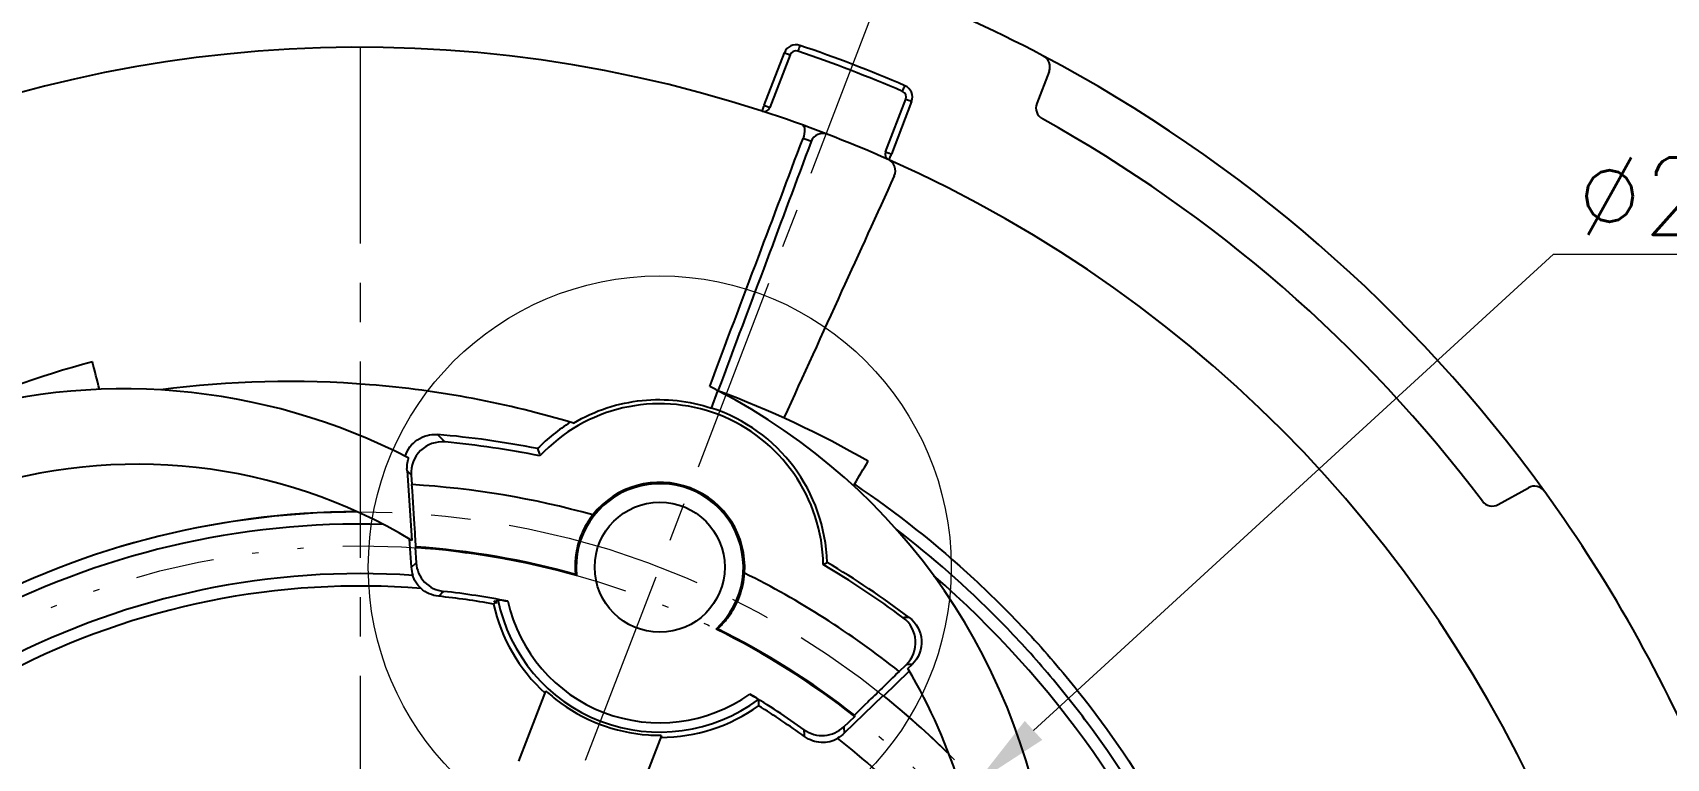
# Model space of a CAD drawing. Header units: millimetres. Extents: x 2517 to 6633, y 792 to 3241.
# Drawn here: x 3353.6 to 3379.98, y 1014.65 to 1026.37 of the extents above; entities that cross this region are included whole.
import ezdxf

# ---------------------------------------------------------------- set-up
doc = ezdxf.new("R2010")
doc.units = ezdxf.units.MM
doc.linetypes.add('CENTER', pattern=[50.8, 31.75, -6.35, 6.35, -6.35])
doc.linetypes.add('DIVIDE', pattern=[31.75, 12.7, -6.35, 0, -6.35, 0, -6.35])
for name, color, linetype, lineweight in [('中心线', 1, 'CENTER', 9), ('双点划线', 5, 'DIVIDE', 9), ('实线', 7, 'Continuous', 25), ('尺寸标注', 2, 'Continuous', 9)]:
    doc.layers.add(name, color=color, linetype=linetype, lineweight=lineweight)
doc.styles.add('st', font='txt.shx')
doc.dimstyles.new('2st', dxfattribs={"dimscale": 0.5, "dimtxt": 2.5, "dimasz": 2.5, "dimexe": 1.25, "dimexo": 0, "dimtad": 1, "dimtoh": 1, "dimdec": 1, "dimlfac": 0.5, "dimdsep": 46, "dimtxsty": 'st', "dimcen": 0, "dimclrd": 256, "dimclre": 256, "dimclrt": 3, "dimadec": 0, "dimazin": 2, "dimtfac": 1, "dimtdec": 1, "dimtofl": 0, "dimtmove": 0, "dimatfit": 1, "dimfxl": 1, "dimlwd": -1, "dimlwe": -1, "dimarcsym": 0})
doc.dimstyles.new('st', dxfattribs={"dimscale": 0.5, "dimtxt": 2.5, "dimasz": 2.5, "dimexe": 1.25, "dimexo": 0, "dimtad": 1, "dimtoh": 1, "dimdsep": 46, "dimtxsty": 'st', "dimcen": 0, "dimclrd": 256, "dimclre": 256, "dimclrt": 3, "dimadec": 3, "dimazin": 2, "dimtfac": 1, "dimtmove": 0, "dimatfit": 1, "dimfxl": 1, "dimlwd": -1, "dimlwe": -1, "dimarcsym": 0})

# ---------------------------------------------------------------- blocks, each defined once
blk = doc.blocks.new('*D301')
at = {"layer": 'Defpoints', "color": 0, "ltscale": 0.1, "transparency": 16777216}
for p in [(3358.889, 1031.219), (3365.061, 1029.884), (3367.979, 1028.812), (3358.889, 1005.13), (3358.889, 977.906)]:
    blk.add_point(p, dxfattribs=at)
at = {"layer": '尺寸标注', "ltscale": 0.1, "transparency": 16777216}
blk.add_line((3367.979, 1028.812), (3368.255, 1029.531), dxfattribs=at)
blk.add_arc((3358.889, 1005.13), 25.512, 71.8076, 87.1924, dxfattribs=at)
for points in [[(3360.133, 1030.403), (3360.143, 1030.82), (3358.889, 1030.642)], [(3366.924, 1029.563), (3366.784, 1029.17), (3368.031, 1028.947)]]:
    blk.add_solid(points, dxfattribs=at)
at = {"layer": '尺寸标注', "color": 3, "ltscale": 0.1, "transparency": 16777216, "insert": (3363.423, 1031.188), "char_height": 1.25, "attachment_point": 5, "rotation": 350.1286, "style": 'st'}
blk.add_mtext('21°', dxfattribs=at)
blk = doc.blocks.new('*D308')
at = {"layer": 'Defpoints', "color": 0, "ltscale": 0.1, "transparency": 16777216}
for p in [(3349.709, 1031.79), (3367.979, 1028.812), (3350.519, 1015.466), (3358.889, 1005.13), (3358.889, 1005.13)]:
    blk.add_point(p, dxfattribs=at)
at = {"layer": '中心线', "ltscale": 0.1, "transparency": 16777216}
for p, q in [((3367.979, 1028.812), (3369.217, 1032.037)), ((3350.519, 1015.466), (3340.751, 1027.528))]:
    blk.add_line(p, q, dxfattribs=at)
blk.add_arc((3358.889, 1005.13), 28.196, 71.5403, 126.4597, dxfattribs=at)
for points in [[(3367.887, 1032.071), (3367.746, 1031.679), (3368.993, 1031.453)], [(3342.26, 1027.643), (3342.005, 1027.972), (3341.144, 1027.043)]]:
    blk.add_solid(points, dxfattribs=at)
at = {"layer": '中心线', "color": 3, "ltscale": 0.1, "transparency": 16777216, "insert": (3355.489, 1034.065), "char_height": 1.25, "attachment_point": 5, "rotation": 6.7014, "style": 'st'}
blk.add_mtext('60°', dxfattribs=at)
blk = doc.blocks.new('*D309')
at = {"layer": 'Defpoints', "color": 0, "ltscale": 0.1, "transparency": 16777216}
for p in [(3368.84, 1014.252), (3348.937, 996.008)]:
    blk.add_point(p, dxfattribs=at)
at = {"layer": '尺寸标注', "ltscale": 0.1, "transparency": 16777216}
for p, q in [((3369.762, 1015.097), (3378.157, 1022.793)), ((3378.157, 1022.793), (3381.803, 1022.793)), ((3348.937, 996.008), (3368.84, 1014.252)), ((3348.016, 995.163), (3347.094, 994.318))]:
    blk.add_line(p, q, dxfattribs=at)
for points in [[(3369.621, 1015.25), (3369.903, 1014.943), (3368.84, 1014.252)], [(3347.875, 995.317), (3348.156, 995.01), (3348.937, 996.008)]]:
    blk.add_solid(points, dxfattribs=at)
at = {"layer": '尺寸标注', "color": 3, "ltscale": 0.1, "transparency": 16777216, "insert": (3380.136, 1023.73), "char_height": 1.25, "attachment_point": 5, "style": 'st'}
blk.add_mtext('∅27', dxfattribs=at)

msp = doc.modelspace()

# ---------------------------------------------------------------- linework, layer by layer
at = {"layer": '中心线', "ltscale": 0.1}
for p, q in [((3358.8888, 1031.219), (3358.8888, 977.906)), ((3358.8888, 1005.13), (3367.9794, 1028.812))]:
    msp.add_line(p, q, dxfattribs=at)
msp.add_circle((3358.8888, 1005.13), 13.5, dxfattribs=at)
at = {"layer": '双点划线', "ltscale": 0.1}
msp.add_circle((3358.8888, 1005.13), 12.95, dxfattribs=at)
at = {"layer": '实线'}
for p, q in [((3365.4131, 1025.196), (3365.7393, 1026.0458)), ((3365.8327, 1026.01), (3365.5065, 1025.1601)), ((3370.0151, 1025.7437), (3369.8156, 1025.2241)), ((3367.3736, 1024.4434), (3367.6998, 1025.2932)), ((3367.7932, 1025.2574), (3367.467, 1024.4076)), ((3364.5624, 1020.3047), (3364.6672, 1020.5851)), ((3359.6468, 1019.2934), (3359.7257, 1018.1643)), ((3359.7146, 1019.2241), (3359.7255, 1019.068)), ((3377.2666, 1018.7471), (3377.7534, 1019.0169)), ((3359.7182, 1017.7343), (3359.6865, 1018.1878)), ((3359.7872, 1018.062), (3359.7749, 1018.0497)), ((3359.7749, 1018.0497), (3359.792, 1017.8053)), ((3359.7182, 1017.7343), (3359.792, 1017.8053)), ((3359.7373, 1017.6012), (3359.7462, 1017.6006)), ((3362.3685, 1017.6174), (3362.3834, 1017.5996)), ((3361.1141, 1017.2128), (3361.0805, 1017.1785)), ((3361.0682, 1017.1658), (3361.0418, 1017.1385)), ((3364.6585, 1016.7384), (3364.6355, 1016.7351)), ((3367.5933, 1016.0479), (3367.7058, 1016.1566)), ((3367.7325, 1016.095), (3367.8026, 1016.1627)), ((3367.3433, 1015.6548), (3367.7568, 1016.0542)), ((3361.4526, 1014.5994), (3361.8879, 1015.7334)), ((3367.3364, 1015.6603), (3366.7062, 1015.0518)), ((3366.699, 1015.1539), (3366.8752, 1015.3241)), ((3366.699, 1015.1539), (3366.7062, 1015.0518)), ((3366.8743, 1015.3415), (3366.8752, 1015.3241)), ((3363.755, 1015.0167), (3363.3197, 1013.8827))]:
    msp.add_line(p, q, dxfattribs=at)
at = {"layer": '实线', "flags": 128}
for points in [[(3365.99, 1026.1636), (3365.9838, 1026.1451), (3365.9778, 1026.1274), (3365.9722, 1026.111), (3365.9674, 1026.0966), (3365.9634, 1026.0848), (3365.9605, 1026.0761), (3365.9586, 1026.0707), (3365.958, 1026.0689)], [(3365.7393, 1026.0458), (3365.7575, 1026.0388), (3365.775, 1026.0321), (3365.7912, 1026.0259), (3365.8053, 1026.0205), (3365.8169, 1026.016), (3365.8256, 1026.0127), (3365.8309, 1026.0106), (3365.8327, 1026.01)], [(3367.6461, 1025.4209), (3367.6469, 1025.4226), (3367.6491, 1025.4279), (3367.6528, 1025.4363), (3367.6577, 1025.4478), (3367.6637, 1025.4617), (3367.6706, 1025.4776), (3367.678, 1025.4948), (3367.6857, 1025.5127)], [(3365.3822, 1025.1009), (3365.3828, 1025.1027), (3365.3845, 1025.1081), (3365.3874, 1025.1169), (3365.3912, 1025.1287), (3365.3959, 1025.1431), (3365.4013, 1025.1596), (3365.4071, 1025.1774), (3365.4131, 1025.196)], [(3365.4131, 1025.196), (3365.4313, 1025.189), (3365.4488, 1025.1823), (3365.465, 1025.1761), (3365.4791, 1025.1706), (3365.4907, 1025.1662), (3365.4994, 1025.1629), (3365.5047, 1025.1608), (3365.5065, 1025.1601)], [(3367.6998, 1025.2932), (3367.7016, 1025.2925), (3367.7069, 1025.2905), (3367.7156, 1025.2872), (3367.7272, 1025.2827), (3367.7413, 1025.2773), (3367.7575, 1025.2711), (3367.775, 1025.2644), (3367.7932, 1025.2574)], [(3366.0313, 1024.878), (3366.0452, 1024.8689), (3366.0558, 1024.8529), (3366.0629, 1024.8307), (3366.0662, 1024.803), (3366.0655, 1024.7709), (3366.0608, 1024.7357), (3366.0524, 1024.6988), (3366.0406, 1024.6615)], [(3367.3736, 1024.4434), (3367.3754, 1024.4427), (3367.3807, 1024.4407), (3367.3894, 1024.4374), (3367.401, 1024.4329), (3367.4151, 1024.4275), (3367.4312, 1024.4213), (3367.4488, 1024.4146), (3367.467, 1024.4076)], [(3367.467, 1024.4076), (3367.459, 1024.3897), (3367.4514, 1024.3726), (3367.4444, 1024.3568), (3367.4382, 1024.343), (3367.4332, 1024.3316), (3367.4294, 1024.3232), (3367.4271, 1024.318), (3367.4263, 1024.3162)], [(3367.514, 1024.0563), (3367.514, 1024.0563)], [(3359.7146, 1019.2241), (3359.6557, 1019.2843), (3359.6468, 1019.2934)], [(3366.3673, 1017.7749), (3366.3889, 1017.7875), (3366.4294, 1017.8112)], [(3367.8026, 1016.1627), (3367.7543, 1016.1597), (3367.7058, 1016.1566)], [(3365.32, 1015.5983), (3365.3222, 1015.5443), (3365.324, 1015.4948)]]:
    msp.add_lwpolyline(points, dxfattribs=at)
at = {"layer": '实线'}
msp.add_circle((3363.7267, 1017.7334), 1.05, dxfattribs=at)
for centre, radius, start, end in [((3358.8888, 1005.13), 23.6, 62.15701, 75.84299), ((3365.926, 1025.9741), 0.2, 71.34457, 159), ((3358.8888, 1005.13), 22.2, 66.65543, 71.34457), ((3358.8888, 1005.13), 21, 71.98834, 66.01166), ((3365.926, 1025.9741), 0.1, 71.34457, 159), ((3358.8888, 1005.13), 22.1, 66.65543, 71.34457), ((3369.8283, 1025.8154), 0.2, 339, 62.12763), ((3358.8888, 1005.13), 23.6, 35.87237, 62.12763), ((3367.6065, 1025.3291), 0.1, 339, 66.65543), ((3367.6065, 1025.3291), 0.2, 339, 66.65543), ((3365.4131, 1025.196), 0.1, 251.98834, 339), ((3370.0023, 1025.1525), 0.2, 159, 240.96731), ((3358.8888, 1005.13), 21, 66.01166, 71.98834), ((3358.8888, 1005.13), 22.7, 37.03269, 60.96731), ((3366.3601, 1024.5419), 0.2, 68.94907, 159.5), ((3367.467, 1024.4076), 0.1, 159, 246.01166), ((3367.332, 1024.1393), 0.2, 335.5, 66.05093), ((3358.8888, 1005.13), 16.5, 105.19016, 114.5), ((3355.0776, 1010.6149), 10, 62.63317, 107.64538), ((3363.7267, 1017.7334), 2.6409, 0.90239, 137.09761), ((3360.0722, 1011.7033), 10, 6.16078, 62.64538), ((3358.8888, 1005.13), 16.5, 60.19016, 69.5), ((3363.7267, 1017.7334), 2.7037, 1.65, 71.99729), ((3333.083, 992.2969), 38.6346, 45.29666, 45.55111), ((3358.8888, 1005.13), 14.8, 78.83489, 85.15867), ((3363.7267, 1017.7334), 2.75, 121.57597, 135.81905), ((3358.8888, 1005.13), 14.6909, 78.60122, 84.64407), ((3374.7725, 1023.7103), 13.6364, 197.32338, 197.84676), ((3355.2887, 1010.7973), 8.6, 58.9399, 108.32049), ((3358.8888, 1005.13), 13.9631, 74.39068, 86.56438), ((3363.7267, 1017.7334), 1.35, 312.31351, 185.68649), ((3363.7267, 1017.7334), 1.3718, 356.01278, 141.98722), ((3377.8503, 1018.842), 0.2, 35.87237, 119), ((3377.1696, 1018.922), 0.2, 217.03269, 299), ((3358.8888, 1005.13), 23.6, 22.15701, 35.84299), ((3358.8888, 1005.13), 13.5, 90.20778, 119.40593), ((3358.8888, 1005.13), 13.3, 88.39485, 118.18283), ((3358.8888, 1005.13), 12.95, 74.34441, 86.07644), ((3358.8888, 1005.13), 12.9632, 74.42896, 86.02578), ((3358.8888, 1005.13), 14.6909, 53.35593, 59.39878), ((3358.8888, 1005.13), 14.7537, 53.05847, 59.26308), ((3358.8888, 1005.13), 12.5, 86.0665, 117.46304), ((3358.8888, 1005.13), 13.9631, 51.43562, 63.60932), ((3357.8433, 1005.6928), 15.746, 21.11776, 49.10218), ((3358.8888, 1005.13), 12.3, 85.40936, 117.46828), ((3386.2026, 991.3509), 36.7406, 134.97176, 135.14641), ((3358.8888, 1005.13), 12.2, 79.83514, 84.03406), ((3358.8888, 1005.13), 12.2873, 78.80875, 83.70559), ((3363.7267, 1017.7334), 2.664, 191.26858, 306.73142), ((3363.7267, 1017.7334), 2.75, 192.49184, 227.67631), ((3358.8888, 1005.13), 12.2463, 79.69002, 79.84693), ((3355.2887, 1010.7973), 8.6, 47.60664, 47.96134), ((3363.7267, 1017.7334), 2.7037, 191.84129, 192.48766), ((3363.7267, 1017.7334), 2.514, 192.63017, 305.36983), ((3358.8888, 1005.13), 12.95, 51.92356, 63.65559), ((3358.8888, 1005.13), 12.9632, 51.97422, 63.57104), ((3369.4823, 978.248), 38.7125, 92.55623, 92.70267), ((3360.3505, 1011.6831), 8.6, 2.37989, 30.86527), ((3358.8888, 1005.13), 12.2873, 54.29441, 59.19125), ((3358.8888, 1005.13), 13.5, 45.20778, 51.26263), ((3363.7267, 1017.7334), 2.7151, 231.86349, 266.13651), ((3363.7267, 1017.7334), 2.75, 270.32369, 305.50816), ((3358.8888, 1005.13), 12.2, 53.96594, 58.16486), ((3329.2769, 1013.1621), 36.8344, 2.85346, 3.02767), ((3358.8888, 1005.13), 12.5, 36.78509, 51.9335)]:
    msp.add_arc(centre, radius, start, end, dxfattribs=at)
for points in [[(3369.9111, 1025.9979), (3369.9147, 1025.996), (3369.9183, 1025.9941), (3369.9218, 1025.9922)], [(3354.6801, 1020.607), (3354.6418, 1020.7558), (3354.6036, 1020.9047), (3354.5654, 1021.0535)], [(3364.6672, 1020.5851), (3364.6228, 1020.6081), (3364.5781, 1020.6307), (3364.5333, 1020.6531)], [(3359.6468, 1019.2934), (3359.642, 1019.3623), (3359.6513, 1019.4306), (3359.6744, 1019.4957)], [(3366.8701, 1019.0725), (3366.9437, 1019.1973), (3367.0175, 1019.322), (3367.0913, 1019.4467)], [(3366.8595, 1019.0472), (3366.8619, 1019.056), (3366.8654, 1019.0646), (3366.8701, 1019.0725)], [(3378.0124, 1018.9592), (3378.0148, 1018.9559), (3378.0171, 1018.9527), (3378.0195, 1018.9494)], [(3359.7462, 1017.6006), (3359.7307, 1017.6438), (3359.7214, 1017.6884), (3359.7182, 1017.7343)], [(3360.1568, 1017.2639), (3360.0512, 1017.275), (3359.9519, 1017.3193), (3359.8732, 1017.3906)], [(3366.7062, 1015.0518), (3366.6732, 1015.0199), (3366.6364, 1014.993), (3366.596, 1014.9712)]]:
    msp.add_open_spline(points, degree=3, dxfattribs=at)
for points, knots in [([(3364.5333, 1020.6531), (3364.7955, 1021.3497), (3365.0576, 1022.0464), (3365.3195, 1022.743), (3365.5599, 1023.3825), (3365.8003, 1024.022), (3366.0406, 1024.6615)], [0, 0, 0, 0, 0.0022329645, 0.0022329645, 0.0022329645, 0.0042824784, 0.0042824784, 0.0042824784, 0.0042824784]), ([(3366.1727, 1024.6119), (3365.9335, 1023.9721), (3365.6943, 1023.3324), (3365.4552, 1022.6926), (3365.1925, 1021.9901), (3364.9298, 1021.2876), (3364.6672, 1020.5851)], [0.0002009621, 0.0002009621, 0.0002009621, 0.0002009621, 0.0022499942, 0.0022499942, 0.0022499942, 0.0045000236, 0.0045000236, 0.0045000236, 0.0045000236]), ([(3366.1727, 1024.6119), (3366.1728, 1024.6119), (3366.1713, 1024.6126), (3366.1684, 1024.6138), (3366.1653, 1024.6151), (3366.1604, 1024.6172), (3366.1542, 1024.6197), (3366.1479, 1024.6222), (3366.1401, 1024.6253), (3366.1314, 1024.6287), (3366.1228, 1024.632), (3366.1129, 1024.6358), (3366.1028, 1024.6396), (3366.0926, 1024.6433), (3366.0818, 1024.6472), (3366.0713, 1024.6509), (3366.0608, 1024.6547), (3366.0503, 1024.6583), (3366.0406, 1024.6615)], [0, 0, 0, 0, 0.0000307082, 0.0000307082, 0.0000307082, 0.00006436938, 0.00006436938, 0.00006436938, 0.00009802654, 0.00009802654, 0.00009802654, 0.00013167978, 0.00013167978, 0.00013167978, 0.00016533718, 0.00016533718, 0.00016533718, 0.00019900267, 0.00019900267, 0.00019900267, 0.00019900267]), ([(3367.514, 1024.0563), (3367.2308, 1023.4349), (3366.9475, 1022.8134), (3366.6643, 1022.1919), (3366.3533, 1021.5094), (3366.0422, 1020.8269), (3365.7312, 1020.1444)], [0.0002009624, 0.0002009624, 0.0002009624, 0.0002009624, 0.0022498948, 0.0022498948, 0.0022498948, 0.0045000334, 0.0045000334, 0.0045000334, 0.0045000334]), ([(3362.3332, 1020.0623), (3361.8043, 1020.221), (3361.2641, 1020.3531), (3360.1651, 1020.5609), (3359.6046, 1020.6368), (3357.9133, 1020.774), (3356.7822, 1020.7451), (3355.6648, 1020.5976)], [0, 0, 0, 0, 0.25, 0.25, 0.5, 0.5, 1, 1, 1, 1]), ([(3362.3332, 1020.0623), (3362.5056, 1020.1646), (3362.6882, 1020.2468), (3363.0587, 1020.3679), (3363.2502, 1020.4082), (3363.6328, 1020.4469), (3363.8224, 1020.4457), (3364.1974, 1020.4044), (3364.3835, 1020.3639), (3364.5624, 1020.3047)], [0, 0, 0, 0, 0.25, 0.25, 0.5, 0.5, 0.75, 0.75, 1, 1, 1, 1]), ([(3359.6174, 1019.525), (3359.6508, 1019.6343), (3359.7208, 1019.7291), (3359.9101, 1019.8571), (3360.0239, 1019.8869), (3360.1378, 1019.8772)], [0, 0, 0, 0, 0.5, 0.5, 1, 1, 1, 1]), ([(3360.26, 1019.7568), (3360.1148, 1019.7704), (3359.9671, 1019.7173), (3359.7612, 1019.5164), (3359.7044, 1019.3696), (3359.7146, 1019.2241)], [0, 0, 0, 0, 0.5, 0.5, 1, 1, 1, 1]), ([(3359.7872, 1018.062), (3359.7883, 1018.0631), (3359.7875, 1018.0903), (3359.7824, 1018.1928), (3359.7781, 1018.2681), (3359.7611, 1018.5466), (3359.7439, 1018.805), (3359.7255, 1019.068)], [0, 0, 0, 0, 0.25, 0.25, 0.5, 0.5, 1, 1, 1, 1]), ([(3366.8701, 1019.0725), (3367.5511, 1018.6131), (3368.1965, 1018.1022), (3369.1029, 1017.2641), (3369.3947, 1016.9729), (3369.9565, 1016.3673), (3370.2271, 1016.0522), (3370.9992, 1015.0795), (3371.4581, 1014.399), (3372.0616, 1013.3415), (3372.2486, 1012.9829), (3372.5077, 1012.4374), (3372.5906, 1012.2542), (3372.749, 1011.8857), (3372.8253, 1011.6987), (3372.8967, 1011.5138)], [0, 0, 0, 0, 0.25, 0.25, 0.375, 0.375, 0.5, 0.5, 0.75, 0.75, 0.875, 0.875, 0.9375, 0.9375, 1, 1, 1, 1]), ([(3362.6459, 1018.5782), (3362.605, 1018.5258), (3362.5687, 1018.4715), (3362.5046, 1018.3593), (3362.4768, 1018.301), (3362.4093, 1018.1312), (3362.3838, 1018.0208), (3362.3586, 1017.8336), (3362.3583, 1017.7564), (3362.3628, 1017.6484), (3362.3672, 1017.619), (3362.3685, 1017.6174)], [0, 0, 0, 0, 0.125, 0.125, 0.25, 0.25, 0.5, 0.5, 0.75, 0.75, 1, 1, 1, 1]), ([(3372.7202, 1011.4334), (3372.2077, 1012.7615), (3371.5108, 1014.0373), (3370.4151, 1015.5092), (3370.1841, 1015.798), (3369.7041, 1016.3574), (3369.4548, 1016.6282), (3368.6806, 1017.4133), (3368.1292, 1017.9), (3367.5463, 1018.3469)], [0, 0, 0, 0, 0.5, 0.5, 0.625, 0.625, 0.75, 0.75, 1, 1, 1, 1]), ([(3359.792, 1017.8053), (3359.8001, 1017.6886), (3359.8494, 1017.5779), (3360.0109, 1017.4097), (3360.1196, 1017.356), (3360.2359, 1017.3432)], [0, 0, 0, 0, 0.5, 0.5, 1, 1, 1, 1]), ([(3359.8732, 1017.3906), (3359.8282, 1017.4313), (3359.7912, 1017.482), (3359.745, 1017.5701), (3359.7366, 1017.6012), (3359.7373, 1017.6012)], [0, 0, 0, 0, 0.5, 0.5, 1, 1, 1, 1]), ([(3364.6585, 1016.7384), (3364.6605, 1016.7387), (3364.6837, 1016.7579), (3364.759, 1016.8348), (3364.8108, 1016.8928), (3364.9167, 1017.0478), (3364.9718, 1017.1472), (3365.0562, 1017.3749), (3365.086, 1017.5051), (3365.0952, 1017.638)], [0, 0, 0, 0, 0.25, 0.25, 0.5, 0.5, 0.75, 0.75, 1, 1, 1, 1]), ([(3361.1141, 1017.2128), (3361.1142, 1017.2129), (3361.117, 1017.2125), (3361.1224, 1017.2117), (3361.1277, 1017.2108), (3361.1356, 1017.2095), (3361.1454, 1017.2078), (3361.1554, 1017.206), (3361.1676, 1017.2038), (3361.181, 1017.2013), (3361.1952, 1017.1987), (3361.2112, 1017.1957), (3361.2277, 1017.1926), (3361.2425, 1017.1897), (3361.2581, 1017.1867), (3361.2735, 1017.1836)], [0, 0, 0, 0, 0.00004759373, 0.00004759373, 0.00004759373, 0.00009510557, 0.00009510557, 0.00009510557, 0.00014386629, 0.00014386629, 0.00014386629, 0.00019591639, 0.00019591639, 0.00019591639, 0.00024289214, 0.00024289214, 0.00024289214, 0.00024289214]), ([(3367.7058, 1016.1566), (3367.8107, 1016.2579), (3367.8667, 1016.4046), (3367.8483, 1016.6917), (3367.7739, 1016.8303), (3367.6569, 1016.9174)], [0, 0, 0, 0, 0.5, 0.5, 1, 1, 1, 1]), ([(3367.7558, 1016.9219), (3367.872, 1016.8345), (3367.9454, 1016.6964), (3367.9632, 1016.4101), (3367.9072, 1016.2637), (3367.8026, 1016.1627)], [0, 0, 0, 0, 0.5, 0.5, 1, 1, 1, 1]), ([(3367.5933, 1016.0479), (3367.4984, 1015.9563), (3367.4056, 1015.8663), (3367.2317, 1015.6972), (3367.1521, 1015.6194), (3366.9527, 1015.4236), (3366.8741, 1015.3446), (3366.8743, 1015.3415)], [0, 0, 0, 0, 0.25, 0.25, 0.5, 0.5, 1, 1, 1, 1]), ([(3361.8879, 1015.7334), (3361.8881, 1015.7339), (3361.9065, 1015.7173), (3361.9663, 1015.6657), (3362.0074, 1015.6313), (3362.0501, 1015.5978)], [0, 0, 0, 0, 0.5, 0.5, 1, 1, 1, 1]), ([(3365.182, 1015.6833), (3365.2172, 1015.6623), (3365.2517, 1015.6413), (3365.3039, 1015.609), (3365.32, 1015.5987), (3365.32, 1015.5983)], [0, 0, 0, 0, 0.5, 0.5, 1, 1, 1, 1]), ([(3366.0599, 1015.1076), (3366.1549, 1015.0393), (3366.2715, 1015.0065), (3366.5041, 1015.0234), (3366.6148, 1015.0727), (3366.699, 1015.1539)], [0, 0, 0, 0, 0.5, 0.5, 1, 1, 1, 1]), ([(3363.5438, 1015.0244), (3363.598, 1015.0208), (3363.6512, 1015.0188), (3363.7305, 1015.0172), (3363.7552, 1015.0171), (3363.755, 1015.0167)], [0, 0, 0, 0, 0.5, 0.5, 1, 1, 1, 1]), ([(3366.6048, 1014.9643), (3366.5212, 1014.9173), (3366.4256, 1014.8955), (3366.2364, 1014.9064), (3366.1432, 1014.9393), (3366.0656, 1014.9958)], [0, 0, 0, 0, 0.5, 0.5, 1, 1, 1, 1])]:
    msp.add_open_spline(points, degree=3, knots=knots, dxfattribs=at)
at = {"layer": '尺寸标注', "ltscale": 0.1}
msp.add_circle((3363.7267, 1017.7334), 4.706, dxfattribs=at)

# ---------------------------------------------------------------- dimensions: what is measured, and where the dimension line sits
at = {"layer": '中心线', "ltscale": 0.1}
dim = msp.add_angular_dim_2l(base=(3349.709, 1031.79), line1=((3358.8888, 1005.13), (3350.5188, 1015.4661)), line2=((3358.8888, 1005.13), (3367.9794, 1028.812)), dimstyle='2st', dxfattribs=at)
dim.commit()
dim.dimension.update_dxf_attribs({"geometry": '*D308', "text_midpoint": (3355.5984, 1033.1335), "dimtype": 162})
at = {"layer": '尺寸标注', "ltscale": 0.1}
dim = msp.add_angular_dim_2l(base=(3365.0606, 1029.8841), line1=((3358.8888, 1031.219), (3358.8888, 977.906)), line2=((3358.8888, 1005.13), (3367.9794, 1028.812)), dimstyle='st', dxfattribs=at)
dim.commit()
dim.dimension.update_dxf_attribs({"geometry": '*D301', "text_midpoint": (3363.2625, 1030.2642), "dimtype": 162})
dim = msp.add_diameter_dim_2p(p1=(3348.9371, 996.0078), p2=(3368.8404, 1014.2522), dimstyle='st', dxfattribs=at)
dim.commit()
dim.dimension.update_dxf_attribs({"geometry": '*D309', "text_midpoint": (3380.1364, 1022.7926), "dimtype": 163})

doc.saveas('drawing.dxf')
